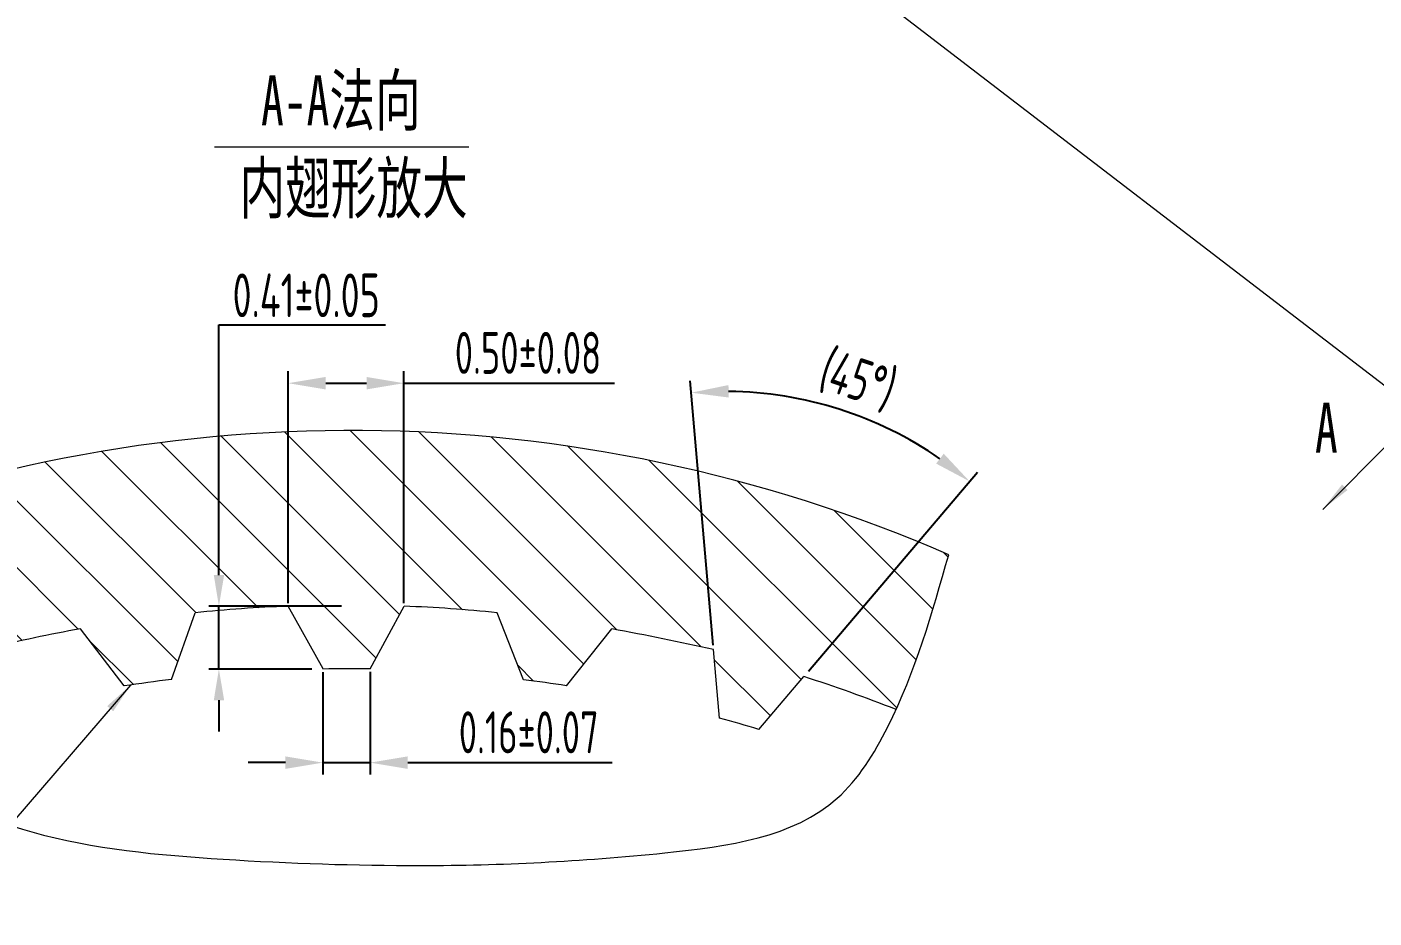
# Model space of a CAD drawing. Header units: millimetres. Extents: x 0 to 420, y 0 to 297.
# Drawn here: x 75.5 to 183.3, y 150.6 to 222 of the extents above; entities that cross this region are included whole.
import ezdxf

# ---------------------------------------------------------------- set-up
doc = ezdxf.new("R2010")
doc.units = ezdxf.units.MM
doc.header["$LTSCALE"] = 10
for name, color, linetype, lineweight in [('1轮廓实线层', 7, 'Continuous', 18), ('2细线层', 4, 'Continuous', 18), ('5剖面线层', 2, 'Continuous', 18), ('6文字层', 3, 'Continuous', 18), ('7标注层', 4, 'Continuous', 18), ('LAYER3', 4, 'Continuous', 18)]:
    doc.layers.add(name, color=color, linetype=linetype, lineweight=lineweight)
doc.styles.get("Standard").update_dxf_attribs({"font": 'isocp.shx', "width": 0.707, "bigfont": 'gbcbig.shx'})
doc.styles.add('STYLE1', font='', dxfattribs={"width": 0.67})
doc.styles.get('STYLE1').set_extended_font_data('宋体')
doc.dimstyles.new('STANDARD$0', dxfattribs={"dimtxt": 2.5, "dimasz": 2.5, "dimexe": 0.8, "dimexo": 0.2, "dimtad": 1, "dimdec": 4, "dimdsep": 46, "dimtxsty": 'Standard', "dimcen": 0.09, "dimdle": 5, "dimadec": 0, "dimazin": 0, "dimtfac": 1, "dimtdec": 4, "dimtmove": 0, "dimatfit": 3, "dimfxl": 0, "dimtolj": 1, "dimarcsym": 0})
doc.dimstyles.new('STANDARD$2', dxfattribs={"dimtxt": 2.5, "dimasz": 2.5, "dimexe": 0.8, "dimexo": 0.2, "dimtad": 1, "dimdec": 4, "dimdsep": 46, "dimtxsty": 'Standard', "dimcen": 0.09, "dimdle": 5, "dimadec": 4, "dimazin": 0, "dimtfac": 1, "dimtdec": 4, "dimtmove": 0, "dimatfit": 3, "dimfxl": 0, "dimtolj": 1, "dimarcsym": 0})

# ---------------------------------------------------------------- blocks, each defined once
blk = doc.blocks.new('*X4')
at = {"layer": '7标注层'}
for points in [[(131.66, 192.26), (131.63, 193.26), (128.65, 192.65)], [(148.87, 187.76), (148.26, 186.97), (150.94, 185.54)]]:
    blk.add_hatch(color=0, dxfattribs=at).paths.add_polyline_path(points, flags=0)
at = {"layer": '7标注层', "color": 0, "lineweight": -2}
for p, q in [((130.41, 172.43), (128.57, 193.61)), ((138.03, 170.35), (151.56, 186.27))]:
    blk.add_line(p, q, dxfattribs=at)
blk.add_arc((131.28, 162.4), 30.36, 55.3082, 89.3081, dxfattribs=at)
at = {"layer": '7标注层', "color": 0, "insert": (141.97, 193.58), "char_height": 3.36, "width": 12.7734, "attachment_point": 5, "rotation": 341.0667}
blk.add_mtext('(45%%D)', dxfattribs=at)
blk = doc.blocks.new('*X8')
at = {"layer": '7标注层'}
for points in [[(99.38, 193.91), (99.38, 192.91), (96.38, 193.41)], [(102.65, 193.91), (102.65, 192.91), (105.65, 193.41)]]:
    blk.add_hatch(color=0, dxfattribs=at).paths.add_polyline_path(points, flags=0)
at = {"layer": '7标注层', "color": 0, "lineweight": -2}
for p, q in [((96.38, 175.78), (96.38, 194.37)), ((105.65, 175.78), (105.65, 194.37)), ((99.38, 193.41), (102.65, 193.41)), ((105.65, 193.41), (122.51, 193.41))]:
    blk.add_line(p, q, dxfattribs=at)
at = {"layer": '7标注层', "color": 0, "insert": (115.58, 195.84), "char_height": 3.36, "width": 24.0946, "attachment_point": 5}
blk.add_mtext('0.50%%P0.08', dxfattribs=at)
blk = doc.blocks.new('*X9')
at = {"layer": '7标注层'}
for points in [[(90.42, 178.04), (91.25, 178.04), (90.83, 175.54)], [(90.42, 168.01), (91.25, 168.01), (90.83, 170.51)]]:
    blk.add_hatch(color=0, dxfattribs=at).paths.add_polyline_path(points, flags=0)
at = {"layer": '7标注层', "color": 0, "lineweight": -2}
for p, q in [((90.83, 178.04), (90.83, 198.08)), ((90.83, 198.08), (104.18, 198.08)), ((100.65, 175.54), (90.03, 175.54)), ((90.83, 170.51), (90.83, 175.54)), ((98.27, 170.51), (90.03, 170.51)), ((90.83, 168.01), (90.83, 165.51))]:
    blk.add_line(p, q, dxfattribs=at)
at = {"layer": '7标注层', "color": 0, "insert": (97.82, 200.45), "char_height": 3.5, "width": 24.038, "attachment_point": 5}
blk.add_mtext('0.41%%P0.05', dxfattribs=at)
blk = doc.blocks.new('*X10')
at = {"layer": 'LAYER3', "linetype": 'Continuous'}
blk.add_hatch(color=0, dxfattribs=at).paths.add_polyline_path([(83.76, 169.23), (82.37, 167.13), (81.89, 167.54)], flags=0)
at = {"layer": 'LAYER3', "color": 0, "linetype": 'Continuous'}
for p, q in [((83.76, 169.23), (67.71, 150.56)), ((67.71, 150.56), (54, 150.56))]:
    blk.add_line(p, q, dxfattribs=at)
at = {"layer": 'LAYER3', "color": 0}
blk.add_line((54, 150.56), (54, 150.56), dxfattribs=at)
blk = doc.blocks.new('*X13')
at = {"layer": '7标注层'}
for points in [[(96.16, 163.51), (96.16, 162.51), (99.16, 163.01)], [(105.95, 163.51), (105.95, 162.51), (102.95, 163.01)]]:
    blk.add_hatch(color=0, dxfattribs=at).paths.add_polyline_path(points, flags=0)
at = {"layer": '7标注层', "color": 0, "lineweight": -2}
for p, q in [((99.16, 170.27), (99.16, 162.05)), ((102.95, 170.28), (102.95, 162.05)), ((96.16, 163.01), (93.16, 163.01)), ((99.16, 163.01), (102.95, 163.01)), ((105.95, 163.01), (122.33, 163.01))]:
    blk.add_line(p, q, dxfattribs=at)
at = {"layer": '7标注层', "color": 0, "insert": (115.64, 165.44), "char_height": 3.36, "width": 23.4158, "attachment_point": 5}
blk.add_mtext('0.16%%P0.07', dxfattribs=at)
blk = doc.blocks.new('*X21')
at = {"layer": 'LAYER3', "linetype": 'Continuous'}
blk.add_hatch(color=0, dxfattribs=at).paths.add_polyline_path([(179.21, 183.3), (180.76, 185.29), (181.2, 184.85)], flags=0)
at = {"layer": 'LAYER3', "color": 0, "linetype": 'Continuous'}
blk.add_line((179.21, 183.3), (184.76, 188.85), dxfattribs=at)
at = {"layer": 'LAYER3', "color": 0}
blk.add_line((184.76, 188.85), (184.76, 188.85), dxfattribs=at)

msp = doc.modelspace()

# ---------------------------------------------------------------- hatches: boundary and pattern name
at = {"layer": '5剖面线层', "ltscale": 0.5}
h = msp.add_hatch(dxfattribs=at)
h.set_pattern_fill('ANSI31', color=256, style=0, pattern_type=0)
h.set_pattern_definition([(135, (0, 0), (-2.694077, -2.694077), [])])
edge = h.paths.add_edge_path(flags=0)
edge.add_line((79.73602, 173.73262), (83.23669, 169.15063))
edge.add_arc((101.01628, 55.63457), 114.9, 96.9933918, 98.9016959, ccw=False)
edge.add_line((87.02664, 169.67973), (88.91994, 175.02334))
edge.add_arc((101.01628, 55.63457), 120, 92.2145971, 95.7854029, ccw=False)
edge.add_line((96.37919, 175.54494), (99.19452, 170.50712))
edge.add_arc((101.30795, 91.30174), 79.23358, 88.8120696, 91.5284554, ccw=False)
edge.add_line((102.95061, 170.51828), (105.65336, 175.54494))
edge.add_arc((101.01628, 55.63457), 120, 84.2145971, 87.7854029, ccw=False)
edge.add_line((113.11262, 175.02334), (115.22243, 169.65296))
edge.add_arc((101.01628, 55.63457), 114.9, 81.1625298, 82.8978164, ccw=False)
edge.add_line((118.6686, 169.17049), (122.29653, 173.73262))
edge.add_arc((65.42655, -125.90226), 304.98403, 77.6921412, 79.2532247, ccw=False)
edge.add_line((130.43828, 172.07212), (130.91636, 166.57597))
edge.add_arc((101.01628, 55.63457), 114.9, 73.2831195, 74.916469, ccw=False)
edge.add_line((134.06642, 165.67864), (137.6618, 169.90993))
edge.add_arc((98.73739, 49.60335), 126.44676, 68.5151305, 72.0713528, ccw=False)
edge.add_spline(control_points=[(145.04921, 167.26386), (146.89142, 171.29056), (148.07822, 175.47994), (149.26501, 179.66932)], knot_values=[0, 0, 0, 0, 13.115997043, 13.115997043, 13.115997043, 13.115997043], weights=[1, 1, 1, 1], degree=3, periodic=0)
edge.add_arc((101.44136, 69.78342), 119.84161, 66.4807478, 112.6628992)
edge.add_spline(control_points=[(55.26535, 180.3718), (55.44541, 179.19538), (56.12205, 174.89723), (56.90924, 170.43116), (58.31163, 167.77873)], knot_values=[0, 0, 0, 0, 3.593244736, 13.014669097, 13.014669097, 13.014669097, 13.014669097], weights=[1, 1, 1, 1, 1], degree=3, periodic=0)
edge.add_arc((101.01628, 55.63457), 120, 108.2145971, 110.8469022, ccw=False)
edge.add_line((63.50704, 169.62166), (67.90977, 165.6617))
edge.add_arc((101.01628, 55.63457), 114.9, 105.0325684, 106.746226, ccw=False)
edge.add_line((71.21489, 166.60252), (72.42195, 172.17797))
edge.add_arc((101.01628, 55.63457), 120, 100.2145971, 103.7854029, ccw=False)

# ---------------------------------------------------------------- linework, layer by layer
at = {"layer": '1轮廓实线层'}
for p, q in [((87.02664, 169.67973), (88.91994, 175.02334)), ((99.18732, 170.52001), (96.37919, 175.54494)), ((102.95061, 170.51828), (105.65336, 175.54494)), ((115.22243, 169.65296), (113.11262, 175.02334)), ((83.23669, 169.15063), (79.73602, 173.73262)), ((118.6686, 169.17049), (122.29653, 173.73262)), ((130.91636, 166.57597), (130.43828, 172.07212)), ((134.06642, 165.67864), (137.6618, 169.90993))]:
    msp.add_line(p, q, dxfattribs=at)
for centre, radius, start, end in [((101.01628, 55.63457), 120, 92.2145971, 95.7854029), ((101.01628, 55.63457), 120, 84.2145971, 87.7854029), ((101.01628, 55.63457), 120, 100.2145971, 103.7854029), ((65.42655, -125.90226), 304.98403, 77.6921412, 79.2532247), ((101.30795, 91.30174), 79.23358, 88.8120696, 91.5514541), ((101.01628, 55.63457), 114.9, 96.9933918, 98.9016959), ((101.01628, 55.63457), 114.9, 81.1625298, 82.8978164), ((98.73739, 49.60335), 126.44676, 68.5151305, 72.0713528), ((101.01628, 55.63457), 114.9, 73.2831195, 74.916469)]:
    msp.add_arc(centre, radius, start, end, dxfattribs=at)
at = {"layer": '2细线层'}
msp.add_line((127.05067, 237.09791), (193.91722, 185.73608), dxfattribs=at)
msp.add_open_spline([(63.90854, 162.17211), (67.83474, 160.3922), (76.49013, 156.46834), (91.30726, 155.11611), (108.34158, 154.53653), (124.4269, 155.30932), (139.39391, 157.37328), (145.98325, 168.08471), (147.94095, 174.99539), (149.26501, 179.66932)], degree=3, knots=[0, 0, 0, 0, 296.649874751, 653.970090296, 1019.551317213, 1471.068085544, 1805.435575063, 1967.137892631, 2305.031128346, 2305.031128346, 2305.031128346, 2305.031128346], dxfattribs=at)
at = {"layer": '6文字层'}
msp.add_line((90.4788, 212.35948), (110.83387, 212.35948), dxfattribs=at)
at = {"layer": 'LAYER3'}
msp.add_arc((101.44136, 69.78342), 119.84161, 66.4807478, 112.6628992, dxfattribs=at)

# ---------------------------------------------------------------- block references
for name in ['*X21', '*X10']:
    msp.add_blockref(name, (0, 0), dxfattribs=at)

# ---------------------------------------------------------------- texts
at = {"layer": '6文字层', "style": 'STYLE1', "width": 0.67}
for s, p in [('A-A法向', (94.20389, 214.07539)), ('内翅形放大', (92.4751, 207.04325)), ('A', (178.59367, 187.8405))]:
    msp.add_text(s, height=4, dxfattribs=at).set_placement(p)

# ---------------------------------------------------------------- dimensions: what is measured, and where the dimension line sits
at = {"layer": '7标注层'}
dim = msp.add_linear_dim(base=(90.83191, 175.54494), p1=(98.46628, 170.50627), p2=(100.84864, 175.54494), angle=90, text='0.41%%P0.05', dimstyle='STANDARD$0', override={"dimtxt": 3.5, "dimtoh": 1, "dimsah": 1, "dimtzin": 0}, dxfattribs=at)
dim.commit()
dim.dimension.update_dxf_attribs({"geometry": '*X9', "text_midpoint": (97.81911, 198.07876), "dimtype": 160})
dim = msp.add_linear_dim(base=(105.65336, 193.41383), p1=(96.37919, 175.54494), p2=(105.65336, 175.54494), text='0.50%%P0.08', dimstyle='STANDARD$0', override={"dimscale": 1.2, "dimtxt": 2.8, "dimsah": 1, "dimtzin": 0}, dxfattribs=at)
dim.commit()
dim.dimension.update_dxf_attribs({"geometry": '*X8', "text_midpoint": (115.58065, 195.84383)})
dim = msp.add_angular_dim_2l(base=(141.13193, 191.12055), line1=((134.06642, 165.67864), (137.87718, 170.1634)), line2=((130.91636, 166.57597), (130.42774, 172.19334)), text='(45%%D)', dimstyle='STANDARD$2', override={"dimscale": 1.2, "dimtxt": 2.8, "dimtad": 1, "dimtih": 0, "dimtoh": 0, "dimsah": 1, "dimadec": 0, "dimtdec": 0, "dimtzin": 0}, dxfattribs=at)
dim.commit()
dim.dimension.update_dxf_attribs({"geometry": '*X4', "text_midpoint": (141.13193, 191.12055), "dimtype": 162})
dim = msp.add_linear_dim(base=(102.95061, 163.01442), p1=(99.16273, 170.50627), p2=(102.95061, 170.51828), text='0.16%%P0.07', dimstyle='STANDARD$0', override={"dimscale": 1.2, "dimtxt": 2.8, "dimsah": 1, "dimtzin": 0}, dxfattribs=at)
dim.commit()
dim.dimension.update_dxf_attribs({"geometry": '*X13', "text_midpoint": (115.64034, 163.01442), "dimtype": 160})

doc.saveas('drawing.dxf')
